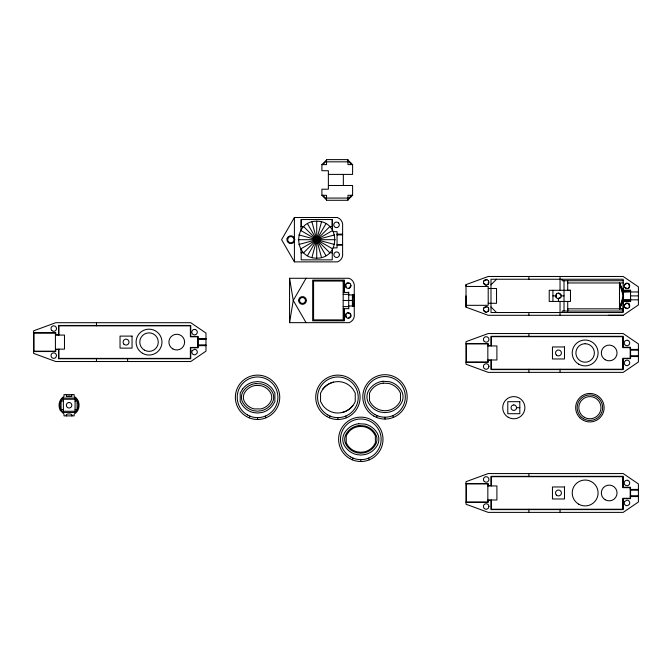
<?xml version="1.0" encoding="UTF-8"?>
<svg xmlns="http://www.w3.org/2000/svg" width="672" height="672" viewBox="0 0 672 672"><rect width="100%" height="100%" fill="white"/><g stroke="black" fill="none" stroke-linecap="round" stroke-linejoin="round"><path stroke-width="1.01" d="M55.415 349.138L55.415 351.17L33.608 351.17L33.608 353.388L55.784 361.528L190.747 361.528L205.976 351.162L205.976 333.06L190.747 322.703L55.784 322.703L33.6 330.834L33.6 333.052L55.415 333.052L55.415 349.138L64.478 349.138L64.478 335.084L55.415 335.084M58.926 349.138L58.926 358.386L190.378 358.386L190.378 347.432L197.778 347.432L197.778 338.192L197.778 336.798L190.378 336.798L190.378 325.844L58.926 325.844L58.926 335.084M71.761 394.624L71.761 396.455L66.385 396.455L66.385 394.624M96.474 361.528L96.474 358.386M96.482 325.844L96.482 322.703M127.613 361.528L127.613 358.386M198.148 345.66L198.148 336.428L190.756 336.428L190.747 325.475L58.556 325.475L58.556 334.715L55.784 334.715L55.784 332.682L33.6 332.682L33.608 351.54L55.784 351.54L55.784 349.507L58.556 349.507L58.556 358.756L190.747 358.756L190.747 347.802L198.148 347.802L198.148 344.887L205.976 344.887L205.976 345.66L197.778 345.66M301.19 219.542L301.19 226.615L301.19 219.542L332.254 219.542L332.254 226.615L332.254 219.542M316.722 258.182L316.722 221.206C292.715 220.962 292.715 258.426 316.722 258.182C340.729 258.426 340.729 220.962 316.722 221.206M348.718 292.429L344.098 292.429L344.098 280.132L312.665 280.132L312.665 320.804L344.098 320.804L344.098 308.65L348.718 308.65M623.179 315.302L488.208 315.302L466.024 307.171L466.024 284.617L488.208 276.478L623.179 276.478L638.4 286.843L638.4 304.945L623.179 315.302L608.362 315.311M487.838 499.993L487.838 502.026L466.032 502.026L466.032 504.244L488.208 512.383L623.179 512.383L638.4 502.026L638.4 483.916L623.179 473.558L488.208 473.558L466.024 481.69L466.024 483.907L487.838 483.907L487.838 499.993L496.902 499.993L496.902 485.94L487.838 485.94M487.838 359.982L487.838 362.023L466.032 362.015L466.032 364.232L488.208 372.372L623.179 372.372L638.4 362.015L638.4 343.904L623.179 333.547L488.208 333.547L466.024 341.678L466.024 343.904L487.838 343.904L487.838 359.982L496.902 359.982L496.902 345.937L487.838 345.937M491.358 499.993L491.358 509.242L622.81 509.242L622.81 498.288L630.202 498.288L630.202 489.048L630.202 487.654L622.81 487.654L622.81 476.7L491.358 476.7L491.358 485.94M491.358 359.982L491.358 369.23L622.81 369.23L622.81 358.277L630.202 358.277L630.202 349.037L630.202 347.642L622.81 347.642L622.81 336.689L491.358 336.689L491.358 345.937M528.898 512.383L528.906 509.242M528.906 476.7L528.906 473.558M528.898 372.372L528.906 369.23M528.906 336.689L528.906 333.547M528.906 315.302L528.906 312.53M528.906 279.25L528.906 276.478M560.036 512.383L560.036 509.242M560.036 372.372L560.036 369.23M560.036 315.302L560.036 301.442M560.036 290.304L560.036 276.478M567.714 280.728L567.714 290.304L570.486 290.304L570.486 301.442L549.226 301.442L549.226 290.304L570.486 290.304M623.179 310.682L623.179 300.577L630.571 300.577M623.179 297.973L623.179 279.25L490.988 279.25L490.988 312.53L623.179 312.53L623.179 297.973L619.483 308.834L623.179 308.876M630.571 291.203L623.179 291.203L623.179 288.12M628.942 303.912L626.262 303.173L624.305 305.13A2.772 2.772 0 0 0 627.698 308.532L629.387 307.238L628.891 303.87M630.571 489.048L630.571 496.524L638.4 496.524L638.4 495.743L630.571 495.743L630.571 498.658L623.179 498.658L623.179 509.611L490.988 509.611L490.988 500.363L488.208 500.363L488.208 502.396L466.032 502.396L466.024 483.538L488.208 483.538L488.208 485.57L490.988 485.57L490.988 476.33L623.179 476.33L623.179 487.284L630.571 487.284L630.202 489.048M630.571 349.037L630.571 356.513L638.4 356.513L638.4 355.732L630.571 355.732L630.571 358.646L623.179 358.646L623.179 369.6L490.988 369.6L490.988 360.352L488.208 360.352L488.208 362.393L466.032 362.384L466.024 343.535L488.208 343.535L488.208 345.568L490.988 345.568L490.988 336.319L623.179 336.319L623.179 347.273L630.571 347.273L630.202 349.037M623.179 301.577L630.571 301.577L630.571 290.203L623.179 290.203M630.571 299.914L630.571 297.973M301.006 230.614L301.006 226.615L303.652 226.615L329.792 252.764L332.438 252.764L332.438 248.766L300.712 230.446M488.132 284.306L488.569 280.963A2.772 2.772 0 0 0 483.496 283.063L484.21 284.306A2.772 2.772 0 0 0 488.947 282.349L488.569 280.963M488.132 311.396L488.569 308.045A2.772 2.772 0 0 0 484.21 307.474L483.764 308.045A2.772 2.772 0 0 0 488.132 311.396L488.846 310.153L488.569 308.045M558.466 293.093L561.145 295.151L560.868 297.259A2.772 2.772 0 0 1 556.063 297.259L556.508 293.908M289.556 322.652L293.252 300.468L289.556 278.284L349.104 278.284A8.123 8.123 0 0 1 354.262 287.221L354.262 313.891A7.854 7.854 0 0 1 349.205 322.652L289.556 322.652L289.556 278.284M311.934 257.552L321.51 221.836M63.386 412.448L63.386 398.068L74.76 398.068L75.608 398.723L77.078 400.638L77.078 409.878L75.608 411.793L74.76 412.448L63.386 412.448C58.733 409.156 58.733 401.36 63.386 398.068M623.179 299.914L619.483 308.834L623.179 295.89L619.483 282.954L619.483 308.834L623.179 300.577M619.483 308.834L623.179 299.594L630.571 299.594M249.06 417.799L249.774 416.094M329.406 417.799L330.12 416.094M352.313 459.824L353.027 458.111M376.496 417.379L377.21 415.666M294.403 217.51L281.593 239.694L294.403 261.878L337.546 261.878A7.854 7.854 0 0 0 342.602 253.109L342.602 226.439A8.123 8.123 0 0 0 337.445 217.51L294.403 217.51L294.403 238.241M307.474 255.704L325.962 223.684M306.062 278.284L293.252 300.468L306.062 322.652M322.888 389.071L320.552 393.07L320.552 401.545L322.888 405.535A18.774 18.774 0 0 0 333.589 412.532C342.25 414.607 351.758 409.769 355.244 401.545L355.244 393.07L352.909 389.071A18.774 18.774 0 0 0 342.208 382.082C335.101 380.428 327.314 383.25 322.888 389.071A18.774 18.774 0 0 1 333.589 382.082M345.778 284.231L346.794 283.214A2.772 2.772 0 0 1 349.566 283.214L350.137 283.66A2.772 2.772 0 0 1 350.305 287.398A2.772 2.772 0 0 1 346.592 287.893A2.772 2.772 0 0 1 345.778 284.231L346.214 287.582M348.894 288.296L350.952 285.617M326.525 199.92L321.905 195.3L321.905 189.202L328.373 189.202L328.373 170.713L321.905 170.713L321.905 164.606L326.525 159.986M322.829 164.606L326.525 160.91M347.97 198.996L351.674 195.3M347.97 199.92L352.598 195.3L352.598 185.497L328.373 185.497M490.988 284.802L496.532 279.25M345.878 314.101L346.315 317.453L347.558 318.167L348.281 318.268L351.002 315.848M628.37 288.33L628.942 287.868L627.698 288.607L624.582 287.322A2.772 2.772 0 0 1 626.984 283.156L628.942 283.97L629.387 287.322M624.305 285.214L626.984 283.156M624.305 305.13L626.984 303.08A2.772 2.772 0 0 1 629.387 307.238M625.598 360.52L624.305 362.2A2.772 2.772 0 0 0 627.698 365.602L629.387 364.308A2.772 2.772 0 0 0 626.984 360.15L625.598 360.52M300.712 248.934L332.732 230.446M60.27 410.34C57.792 405.636 59.17 399.118 63.991 396.455L63.991 394.624L74.155 394.624L74.155 396.455C80.69 399.974 80.69 410.542 74.155 414.061L74.155 415.892L63.991 415.892L63.991 414.061L60.27 410.34L63.067 409.416M66.385 396.455L69.073 396.018L71.761 396.455M483.773 280.963L486.889 279.67M483.764 308.053L486.889 306.76M560.868 297.259L557.752 298.553L558.466 298.645L558.466 301.442M298.864 244.474L334.58 234.906M75.079 401.1L77.078 400.638A9.24 9.24 0 0 1 77.078 409.878L75.079 409.416M326.525 161.834L347.97 161.834M321.905 164.606L326.525 164.606L326.525 159.617L347.97 159.617L347.97 164.606L352.598 164.606L352.598 174.409L328.373 174.409M321.905 195.3L326.525 195.3L326.525 200.29L347.97 200.29L347.97 195.3L352.598 195.3M326.525 198.072L347.97 198.072M333.236 231.655L337.058 231.655L337.058 247.867L333.178 247.867M337.058 234.142L342.602 234.142M337.058 234.889L342.602 234.889M298.234 239.694L335.21 239.694M337.058 244.499L342.602 244.499M337.058 245.238L342.602 245.238M623.179 280.728L562.162 280.728L562.162 279.25M567.714 282.954L623.179 282.954M488.208 288.498L496.532 288.498L496.532 303.29L488.208 303.29M638.4 291.967L630.571 291.967L630.571 290.203M343.174 292.152L344.081 292.152M343.174 294.328L348.718 294.328M348.718 294.924L354.262 294.924M352.414 295.109L354.262 295.109M352.414 295.663L354.262 295.663M552.922 295.873L555.694 295.873A2.772 2.772 0 0 1 561.145 295.151M561.238 295.873L564.018 295.873M630.571 295.89L638.4 295.89M352.414 296.545L354.262 296.545M352.414 297.696L354.262 297.696M352.414 299.032L354.262 299.032M638.4 299.813L630.571 299.813L630.571 301.577M298.612 300.468L299.536 300.468M305.458 300.468A2.957 2.957 0 0 0 301.014 297.906A2.957 2.957 0 0 0 301.014 303.03A2.957 2.957 0 0 0 305.458 300.468L306.382 300.468A3.881 3.881 0 0 1 300.552 303.828A3.881 3.881 0 0 1 300.552 297.108A3.881 3.881 0 0 1 306.382 300.468M343.174 300.468L354.262 300.468M352.414 301.904L354.262 301.904M352.414 303.24L354.262 303.24M352.414 304.391L354.262 304.391M352.414 305.273L354.262 305.273M466.024 305.323L488.208 305.323L488.208 286.465L466.024 286.465L466.024 284.617M352.414 305.827L354.262 305.827M348.718 306.012L354.262 306.012M343.174 306.608L348.718 306.608M343.174 308.792L344.056 308.792L344.098 320.804M623.179 308.834L567.714 308.834L567.714 311.052L567.714 301.442M623.179 311.052L562.162 311.052L562.162 312.53M198.148 338.562L205.976 338.562L205.976 339.343L198.148 339.335L198.148 338.562L205.976 338.562M630.202 356.513L638.4 356.513M63.067 399.252L75.079 399.252L75.079 411.264L74.76 412.448L75.079 411.264L63.067 411.264M516.566 407.686L519.809 407.686M630.202 496.524L638.4 496.524M346.794 283.214L349.852 283.433M63.067 401.1L61.068 400.638L61.068 409.878M298.864 234.906L334.58 244.474M287.087 238.686L287.801 238.879M624.582 307.238L627.698 308.532M347.558 312.808L350.683 314.101L350.96 316.21A2.772 2.772 0 0 1 348.281 318.268M483.496 283.063L486.175 285.121M483.487 310.153L486.167 312.211M347.97 159.986L352.598 164.606M347.97 160.91L351.674 164.606M490.988 306.986L496.532 312.53M322.829 195.3L326.525 198.996M624.582 287.322L625.598 288.33A2.772 2.772 0 0 0 628.942 283.97M307.474 223.684L325.962 255.704M623.179 291.203L619.483 282.954L623.179 293.807M623.179 291.866L619.483 282.954L623.179 292.194L630.571 291.866M556.063 297.259L555.694 295.873M392.776 415.666L393.481 417.379M368.592 458.111L369.298 459.824M345.685 416.094L346.391 417.808M265.339 416.094L266.036 417.808M74.76 398.068L75.079 399.252M311.934 221.836L321.51 257.552M301.006 248.766L301.006 252.764L303.652 252.764L329.792 226.615L332.438 226.615L332.438 230.614M466.393 343.904L466.402 362.015M466.393 483.907L466.402 502.026M33.97 333.052L33.978 351.17M564.018 280.728L564.018 311.052M552.922 290.304L552.922 301.442M466.024 295.89L466.032 307.163M384.989 417.22L384.989 419.068M360.805 459.665L360.805 461.513M352.414 294.924L352.414 306.012M348.718 292.152L348.718 308.792M344.098 280.132L344.098 292.429M343.35 174.409L343.35 185.497M337.898 417.64L337.898 419.488M332.254 252.764L332.254 259.846L301.19 259.846L301.19 252.764M294.403 241.147L294.403 261.878M257.552 417.64L257.552 419.488M71.761 415.892C73.87 413.246 64.277 413.246 66.385 415.892M352.909 405.535A18.774 18.774 0 0 1 342.208 412.532M346.315 317.453A2.772 2.772 0 0 1 346.592 313.286A2.772 2.772 0 0 1 350.683 314.101M56.515 355.656L55.7 357.613A2.772 2.772 0 0 1 51.341 354.27L51.778 353.69A2.772 2.772 0 0 1 56.146 354.27L56.515 355.656M294.722 239.694L294.202 241.634A3.881 3.881 0 0 1 288.338 242.668A3.881 3.881 0 0 1 288.338 236.72A3.881 3.881 0 0 1 294.202 237.754L294.722 239.694M339.394 254.713L339.301 255.436A2.772 2.772 0 0 1 334.841 256.838A2.772 2.772 0 0 1 335.446 252.202A2.772 2.772 0 0 1 339.394 254.713M488.939 366.5L488.132 368.466A2.772 2.772 0 0 1 483.764 365.114L484.21 364.543A2.772 2.772 0 0 1 488.569 365.114L488.939 366.5M488.939 506.512L488.132 508.469A2.772 2.772 0 0 1 483.764 505.126L484.21 504.554A2.772 2.772 0 0 1 488.569 505.126L488.939 506.512M192.158 350.683L191.881 351.355A2.772 2.772 0 0 0 195.275 354.749L196.955 353.455A2.772 2.772 0 0 0 194.552 349.297L192.158 350.683M624.582 501.539L624.305 502.211A2.772 2.772 0 0 0 627.698 505.604L629.387 504.319A2.772 2.772 0 0 0 626.984 500.153L624.582 501.539M242.542 389.071L240.206 393.07L240.206 401.545L242.542 405.535A18.774 18.774 0 0 0 253.243 412.532L257.552 413.028L261.862 412.532A18.774 18.774 0 0 0 272.563 405.535L274.898 401.545L274.898 393.07L272.563 389.071A18.774 18.774 0 0 0 261.862 382.082L257.552 381.587L253.243 382.082A18.774 18.774 0 0 0 242.542 389.071M348.029 432.768L346.24 435.834L346.24 442.814L348.029 445.88A15.985 15.985 0 0 0 357.143 451.836L360.805 452.264L364.476 451.836A15.985 15.985 0 0 0 373.59 445.88L375.379 442.814L375.379 435.834L373.59 432.768A15.985 15.985 0 0 0 364.476 426.812L360.805 426.384L357.143 426.812A15.985 15.985 0 0 0 348.029 432.768M255.746 383.561L253.672 383.888A16.918 16.918 0 0 0 244.028 390.188A10.928 10.928 0 0 0 242.054 401.041A16.918 16.918 0 0 0 253.672 410.718L257.552 411.172L261.433 410.718A16.918 16.918 0 0 0 271.076 404.418A10.928 10.928 0 0 0 273.05 393.565A16.918 16.918 0 0 0 261.433 383.888L255.746 383.561M255.982 385.392L254.1 385.703A15.053 15.053 0 0 0 245.515 391.314A9.29 9.29 0 0 0 245.515 403.301A15.053 15.053 0 0 0 254.1 408.912L261.005 408.912A15.053 15.053 0 0 0 269.59 403.301A9.29 9.29 0 0 0 269.59 391.314A15.053 15.053 0 0 0 261.005 385.703L255.982 385.392M382.939 381.293L380.68 381.654A18.774 18.774 0 0 0 369.978 388.651A12.575 12.575 0 0 0 369.978 405.115A18.774 18.774 0 0 0 380.68 412.104L384.989 412.6L389.298 412.104A18.774 18.774 0 0 0 400 405.115A12.575 12.575 0 0 0 400 388.651A18.774 18.774 0 0 0 389.298 381.654L382.939 381.293M383.183 383.132L381.108 383.468A16.918 16.918 0 0 0 369.499 393.145L369.499 400.621A16.918 16.918 0 0 0 381.108 410.298L384.989 410.743L388.878 410.298A16.918 16.918 0 0 0 400.487 400.621L400.487 393.145A16.918 16.918 0 0 0 388.878 383.468L383.183 383.132M358.756 423.738L356.496 424.099A18.774 18.774 0 0 0 345.794 431.096A12.575 12.575 0 0 0 345.794 447.552A18.774 18.774 0 0 0 356.496 454.549L360.805 455.045L365.114 454.549A18.774 18.774 0 0 0 375.816 447.552A12.575 12.575 0 0 0 375.816 431.096A18.774 18.774 0 0 0 365.114 424.099L358.756 423.738M358.999 425.578L356.924 425.914A16.918 16.918 0 0 0 347.281 432.214A10.928 10.928 0 0 0 345.316 443.066A16.918 16.918 0 0 0 356.924 452.743L360.805 453.188L364.694 452.743A16.918 16.918 0 0 0 374.329 446.435A10.928 10.928 0 0 0 376.303 435.59A16.918 16.918 0 0 0 364.694 425.914L358.999 425.578M69.073 402.486L68.359 402.578A2.772 2.772 0 0 0 69.073 408.03L69.796 407.938A2.772 2.772 0 0 0 69.073 402.486M585.152 343.72L582.758 344.03A9.24 9.24 0 0 0 582.758 361.889L585.152 362.208A9.24 9.24 0 0 0 594.392 352.96A9.24 9.24 0 0 0 585.152 343.72M513.794 404.914L513.08 405.006A2.772 2.772 0 0 0 513.794 410.458L514.517 410.365A2.772 2.772 0 0 0 513.794 404.914M343.174 281.056L313.589 281.056L313.589 319.88L343.174 319.88L343.174 281.056M132.048 336.101L120.036 336.101L120.036 348.121L132.048 348.121L132.048 336.101M564.48 346.954L552.46 346.954L552.46 358.966L564.48 358.966L564.48 346.954M638.4 349.406L630.571 349.406L630.571 350.188L638.4 350.188L638.4 349.406M519.809 401.68L507.788 401.68L507.788 413.7L519.809 413.7L519.809 401.68M564.48 486.965L552.46 486.965L552.46 498.977L564.48 498.977L564.48 486.965M638.4 489.418L630.571 489.418L630.571 490.199L638.4 490.199L638.4 489.418M627.698 340.318L626.984 340.225A2.772 2.772 0 0 0 624.582 344.383L625.598 345.4A2.772 2.772 0 0 0 628.942 341.04L627.698 340.318M195.275 329.473L194.561 329.381A2.772 2.772 0 0 0 192.158 333.539L193.166 334.555A2.772 2.772 0 0 0 196.518 330.196L195.275 329.473M627.698 480.329L626.984 480.236A2.772 2.772 0 0 0 624.582 484.394L625.598 485.411A2.772 2.772 0 0 0 628.942 481.051L627.698 480.329M338.486 222.877L337.907 222.44A2.772 2.772 0 0 0 333.757 224.599A2.772 2.772 0 0 0 337.47 227.447A2.772 2.772 0 0 0 338.486 222.877M484.21 341.376L483.496 340.133A2.772 2.772 0 0 1 488.569 338.033L488.947 339.419A2.772 2.772 0 0 1 484.21 341.376M484.21 481.387L483.496 480.144A2.772 2.772 0 0 1 488.569 478.036L488.947 479.422A2.772 2.772 0 0 1 484.21 481.387M51.786 330.532L51.064 329.288A2.772 2.772 0 0 1 56.146 327.18L56.515 328.566A2.772 2.772 0 0 1 51.786 330.532M583.514 418.732A12.76 12.76 0 0 0 602.65 407.686A12.76 12.76 0 0 0 583.514 396.64A12.76 12.76 0 0 0 583.514 418.732M584.346 417.295A11.096 11.096 0 0 0 600.986 407.686A11.096 11.096 0 0 0 584.346 398.084A11.096 11.096 0 0 0 584.346 417.295M579.827 417.757A14.238 14.238 0 0 0 603.649 411.373A14.238 14.238 0 0 0 586.211 393.935A14.238 14.238 0 0 0 579.827 417.757M605.254 499.775A7.854 7.854 0 0 0 617.047 492.971A7.854 7.854 0 0 0 605.254 486.167A7.854 7.854 0 0 0 605.254 499.775M556.374 495.062A2.957 2.957 0 0 0 561.322 493.735A2.957 2.957 0 0 0 557.701 490.115A2.957 2.957 0 0 0 556.374 495.062M578.684 504.176A12.944 12.944 0 0 0 598.097 492.971A12.944 12.944 0 0 0 578.684 481.765A12.944 12.944 0 0 0 578.684 504.176M605.254 359.764A7.854 7.854 0 0 0 617.047 352.96A7.854 7.854 0 0 0 605.254 346.156A7.854 7.854 0 0 0 605.254 359.764M556.374 355.051A2.957 2.957 0 0 0 561.322 353.724A2.957 2.957 0 0 0 557.701 350.104A2.957 2.957 0 0 0 556.374 355.051M578.684 364.165A12.944 12.944 0 0 0 598.097 352.96A12.944 12.944 0 0 0 578.684 341.754A12.944 12.944 0 0 0 578.684 364.165M508.25 417.295A11.096 11.096 0 0 0 524.891 407.686A11.096 11.096 0 0 0 508.25 398.084A11.096 11.096 0 0 0 508.25 417.295M172.83 348.919A7.854 7.854 0 0 0 184.615 342.115A7.854 7.854 0 0 0 172.83 335.311A7.854 7.854 0 0 0 172.83 348.919M123.95 344.207A2.957 2.957 0 0 0 128.898 342.88A2.957 2.957 0 0 0 125.278 339.259A2.957 2.957 0 0 0 123.95 344.207M144.404 350.12A9.24 9.24 0 0 0 158.273 342.115A9.24 9.24 0 0 0 144.404 334.11A9.24 9.24 0 0 0 144.404 350.12M142.556 353.321A12.944 12.944 0 0 0 161.969 342.115A12.944 12.944 0 0 0 142.556 330.901A12.944 12.944 0 0 0 142.556 353.321M247.388 414.918A20.336 20.336 0 0 0 277.889 397.303A20.336 20.336 0 0 0 247.388 379.697A20.336 20.336 0 0 0 247.388 414.918M246.456 416.514A22.184 22.184 0 0 0 279.737 397.312A22.184 22.184 0 0 0 246.464 378.092A22.184 22.184 0 0 0 246.456 416.514M374.825 414.49A20.336 20.336 0 0 0 405.325 396.883A20.336 20.336 0 0 0 374.825 379.268A20.336 20.336 0 0 0 374.825 414.49M373.892 416.094A22.184 22.184 0 0 0 407.173 396.883A22.184 22.184 0 0 0 373.901 377.664A22.184 22.184 0 0 0 373.892 416.094M350.641 456.935A20.336 20.336 0 0 0 381.142 439.328A20.336 20.336 0 0 0 350.641 421.714A20.336 20.336 0 0 0 350.641 456.935M349.709 458.539A22.184 22.184 0 0 0 382.998 439.328A22.184 22.184 0 0 0 349.717 420.109A22.184 22.184 0 0 0 349.709 458.539M327.734 414.918A20.336 20.336 0 0 0 358.235 397.303A20.336 20.336 0 0 0 327.734 379.697A20.336 20.336 0 0 0 327.734 414.918M326.802 416.514A22.184 22.184 0 0 0 360.083 397.312A22.184 22.184 0 0 0 326.81 378.092A22.184 22.184 0 0 0 326.802 416.514M289.262 242.416A3.142 3.142 0 0 0 293.983 239.694A3.142 3.142 0 0 0 289.262 236.972A3.142 3.142 0 0 0 289.262 242.416"/></g></svg>
